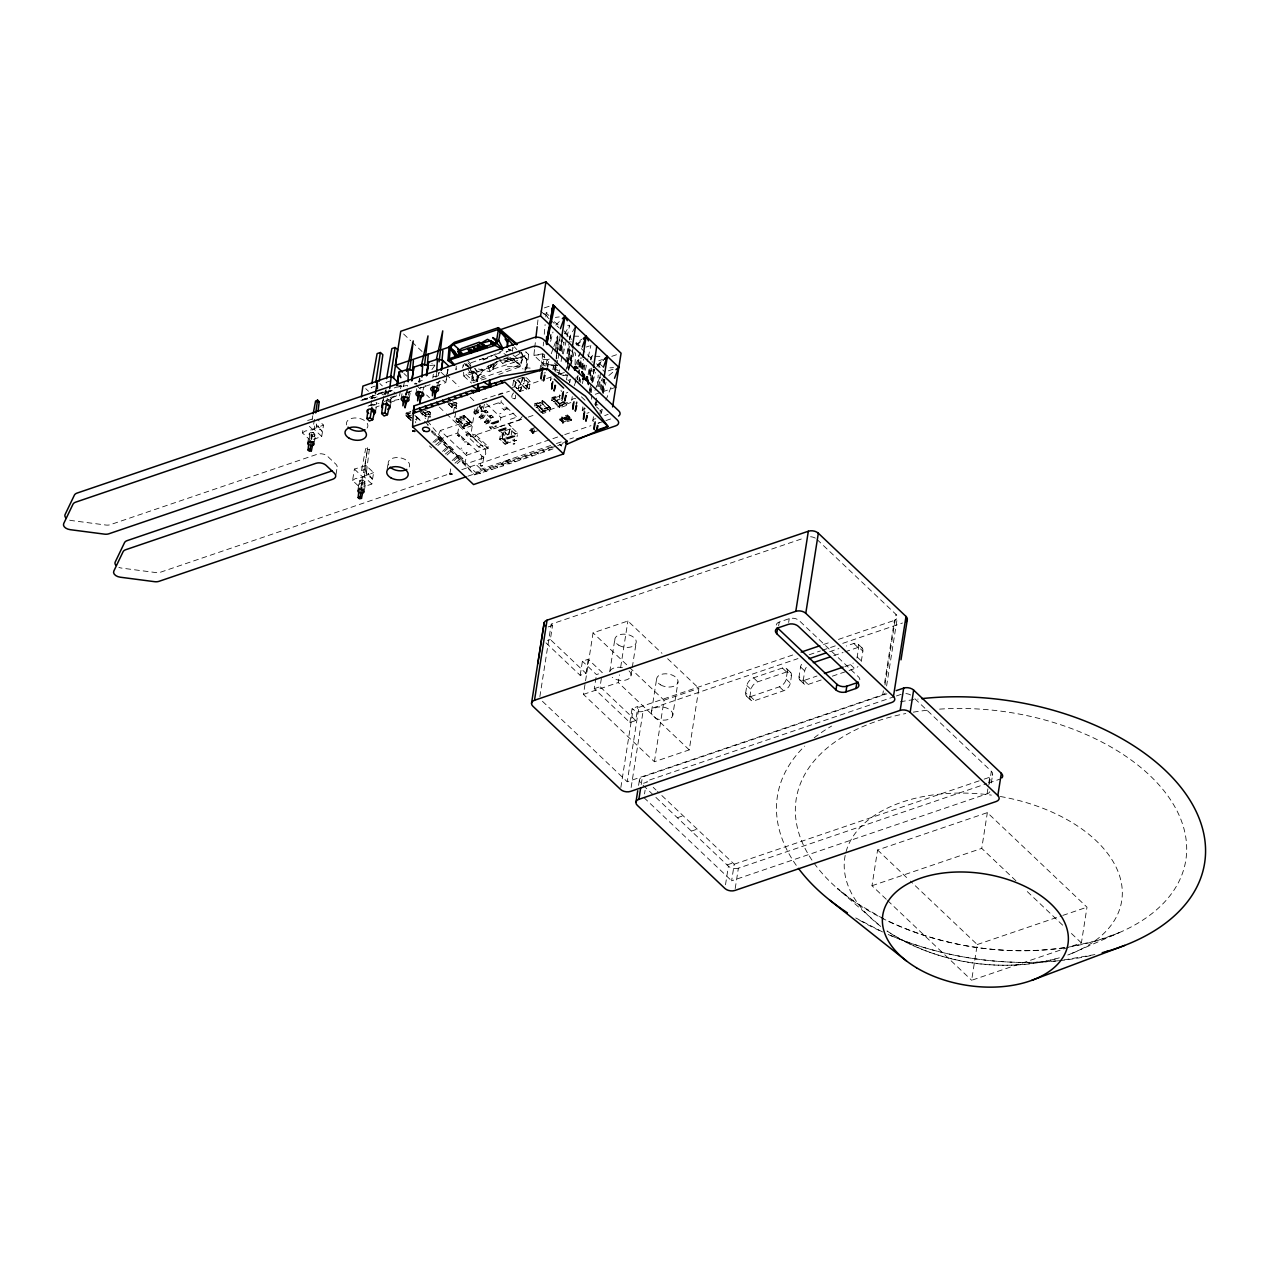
<?xml version="1.0" encoding="UTF-8"?>
<svg xmlns="http://www.w3.org/2000/svg" width="1269" height="1269" viewBox="0 0 1269 1269"><rect width="100%" height="100%" fill="white"/><g stroke="black" fill="none" stroke-linecap="round" stroke-linejoin="round"><path stroke-width="0.75" stroke-dasharray="5 3.75" d="M461.964 439.058L461.964 438.773M463.058 440.232L463.09 439.835M470.91 422.054L465.088 416.28L457.506 419.071L463.391 424.401L470.91 422.054L465.088 416.28L457.506 419.071M549.461 407.222L543.655 401.448L536.057 404.24L541.942 409.57L549.461 407.222L543.655 401.448L536.057 404.24M542.466 408.364L541.371 408.063M319.502 427.479L319.82 427.859M369.882 475.352L369.802 474.558M512.438 351.354L512.581 347.484L514.167 348.531M524.969 371.785L526.889 359.492L523.447 356.89L521.416 352.528L526.889 359.492L526.508 370.643L528.713 354.416L525.826 351.862M575.031 364.441L575.491 352.845M430.334 417.136C431.746 415.122 426.083 416.565 429.905 417.263M456.428 408.015L454.254 407.666L456.443 407.92L454.984 417.152L452.827 416.851L455.016 417.009M462.186 439.264L463.042 438.455M463.312 440.327L464.168 439.534M484.409 404.272L482.474 412.076L481.094 411.346L481.95 405.747M483.79 456.84L482.363 465.945L481.157 466.357L480.205 465.564L481.649 456.38L483.806 456.761L481.633 456.459M483.267 411.553L481.11 411.156M482.363 465.723L480.221 465.469M504.412 439.169L502.223 438.915L504.412 439.169L505.538 431.936M513.548 392.946C508.234 398.498 516.943 402.685 515.436 395.103M514.865 398.688L512.708 398.355M503.222 432.38C498.907 436.171 507.759 447.529 508.409 440.216M508.726 434.712L510.043 428.795L512.311 428.05L517.609 433.078L517.07 436.663M321.755 430.334L321.834 431.333L321.66 430.286M466.12 453.033L467.151 452.541L466.215 453.636M541.72 367.28L542.371 355.526L544.544 349.99M552.761 369.501L555.156 360.063M583.93 411.442L584.152 407.539M318.249 426.765L318.091 426.432M368.343 474.701L368.089 473.86L368.089 474.812M556.853 352.449L557.852 336.777M567.465 362.522L568.575 344.882M578.569 364.742L579.061 356.906M589.165 374.799L589.673 366.963M599.65 386.823L600.269 377.036M486.122 378.511L471.576 383.159L472.1 376.132L467.642 368.518M456.269 366.122L455.983 369.85L456.459 366.265M406.048 394.818L407.523 385.427L396.832 387.188M555.251 369.929L556.028 360.237M556.187 358.302L556.805 350.545M556.948 348.61L557.868 336.983M531.774 431.65L531.981 430.635L531.806 432.364L529.538 429.398L531.981 430.635L532.552 433.475L536.089 432.158M562.008 421.356L562.215 420.34L562.786 423.18L571.526 420.198L571.684 419.135L568.512 416.121L559.772 419.103L562.04 422.069L562.215 420.34L559.772 419.103M385.284 394.913L386.077 389.456L385.681 393.12M464.311 423.687L464.311 424.005M543.227 345.866L543.576 341.995M544.258 334.27L545.115 324.594M545.813 316.869L546.146 312.999L548.969 310.794M567.18 368.502L569.607 341.821M569.765 339.918L570.114 336.111L574.651 327.894M558.788 349.594L560.248 334.017M568.496 369.406L569.226 361.617M569.4 359.666L570.304 349.927M578.934 381.398L579.298 377.512M580.377 365.821L581.091 358.032M590.608 379.796L591.703 368.105M595.748 402.003L595.399 405.842L598.302 405.572M597.16 386.601L598.222 375.037M598.936 367.344L599.285 363.489L606.027 357.62M601.22 389.853L602.299 378.162M317.028 426.035L316.378 424.718L316.98 425.813M469.213 444.198L467.341 444.134L468.911 444.182M589.673 373.419L590.228 367.693M590.957 360.047L593.146 352.956M522.891 377.464A16.132 9.708 8.9 0 0 527.73 382.064L527.92 382.445A16.132 9.708 -46.5 0 0 526.857 389.139L519.909 391.502A16.132 9.708 8.9 0 0 515.658 387.267M309.239 438.836L309.842 433.252L312.745 432.253L314.823 434.236L313.681 439.772M359.539 484.52L359.936 480.792L362.839 479.809L364.933 481.792L363.775 487.312M490.357 367.439L494.593 362.49L492.848 369.787L490.357 367.439L490.659 365.456L494.593 362.49L506.283 358.524L510.646 358.651L513.152 361.03L506.283 358.524L513.152 361.03M510.344 360.634L510.646 358.651M602.077 391.09L603.33 379.621M571.526 420.198L569.115 418.992L569.242 417.898M475.494 413.044L477.683 412.092L479.904 407.904L482.458 406.191L482.41 407.381L480.745 408.221L478.302 412.806L475.367 414.122L473.86 411.489L476.065 410.553L478.683 405.794M491.277 429.239L489.786 426.606L491.277 429.239L494.196 427.907M534.519 349.53L533.868 355.225L545.273 366.106M534.741 347.627L535.629 340.044M537.39 324.864L538.056 319.169M599.745 415.867L600.634 408.253M602.648 391.106L603.981 379.669M479.032 417.612L483.981 410.839L485.995 410.22L487.978 412.092L486.154 413.123L483.584 417.85L480.665 419.167L479.032 417.612L481.903 416.295L485.995 410.22M484.346 422.64L489.295 415.867L491.309 415.249L493.292 417.12L491.468 418.151L488.882 422.878L485.979 424.195L484.346 422.64L487.217 421.324L491.309 415.249M475.367 414.122L473.86 411.489M366.535 471.545L369.342 449.242L367.709 447.671L365.662 448.623L361.538 470.561L363.632 472.544L366.535 471.545L364.441 469.562L367.709 447.671M383.238 400.972L384.126 393.787L388.203 392.407L386.664 402.194M446.323 379.161L445.863 382.556L435.616 386.315L437.25 382.952M418.897 382.048L419.42 378.352M465.009 464.216L466.389 455.285L440.327 430.508L438.36 434.918L438.915 439.423L465.009 464.216L483.87 457.792L485.773 453.699L485.266 448.861L456.015 420.927L456.459 418.088L464.01 415.518L471.957 423.053L471.513 425.892L463.946 428.462L463.074 426.876L464.391 424.544L456.459 418.088L464.406 425.623L463.946 428.462M480.665 419.167L485.63 412.409L487.978 412.092M485.979 424.195L490.944 417.453L493.292 417.12M555.743 346.437L557.139 336.856M498.876 402.987L498.86 402.765M447.243 373.562L447.83 369.707M457.935 434.41L458.157 434.363M543.021 365.948L544.687 354.733L533.868 355.225L542.799 353.845M554.458 370.405L555.299 364.806M310.984 438.741L312.396 429.287L308.367 425.401M354.416 469.07L362.506 476.843L360.793 488.184L352.576 480.507L354.416 469.07L366.091 465.517L373.594 472.639L371.817 484.012L363.6 486.884M530.315 381.43L528.063 382.207L522.749 377.163L521.591 384.364L526.889 389.456L529.236 388.6L530.315 381.43L526.349 377.67M567.37 415.058L570.098 417.66L570.146 419.611L567.116 416.755L567.37 415.058L561.945 416.898L561.31 418.738L564.324 421.594L564.673 419.5L561.945 416.898M399.529 395.912L400.354 390.519M400.623 388.726L401.163 385.142L394.262 387.949M311.587 439.74L312.745 432.253M361.982 485.424L362.839 479.809M511.201 435.188L512.311 428.05M550.397 338.046L550.952 334.413M559.692 350.101L561.437 338.807M560.708 349.927L562.135 340.853M568.829 369.596L570.003 362.062M570.289 360.174L571.764 350.752M570.463 365.44L572.731 350.91M577.3 379.875L577.807 376.496M580.409 367.138L581.9 357.62M579.156 381.525L579.743 377.765M581.202 368.343L582.376 360.808M582.201 368.248L583.343 360.983M589.451 393.485L590.339 387.838M591.497 380.303L593.257 368.993M592.242 381.937L594.225 369.231M602.109 390.36L603.87 379.05M602.854 392.01L604.552 381.112M638.577 785.4L639.402 780.054M307.685 443.119L309.144 433.887M313.506 439.344L321.723 436.473L314.204 429.334L315.109 423.545M314.379 442.294L315.537 434.886M319.725 429.255L320.169 429.874M321.723 436.473L323.5 425.099L317.234 419.151M336.031 474.4L337.173 467.119M358.08 488.851L359.238 481.427M371.817 484.012L364.298 476.89L366.091 465.517M375.608 394.96L360.872 400.496L377.036 397.007L377.448 394.342L392.026 390.455L396.277 394.088M375.481 412.203L376.893 403.114M364.489 489.85L365.646 482.442M370.104 477.35L369.961 476.287L370.262 477.128M381.683 405.842L382.54 400.385M382.635 402.321L383.048 399.656M390.027 402.194L390.566 398.688M390.217 407.19L391.645 398.085A4.315 2.601 8.9 0 1 385.697 399.751M387.124 469.593L388.266 462.313M401.226 398.64L402.083 393.184M411.14 420.737L405.747 415.613L406.143 413.107L412.171 418.278M409.332 398.054L410.458 390.931M407.175 416.502L405.747 415.613L410.395 414.027L410.791 411.537L406.143 413.107L411.346 420.467L407.175 416.502L411.235 415.122L410.395 414.027M415.978 393.628L416.835 388.171M416.533 416.787L416.819 420.134L415.407 419.167M425.194 413.551L425.512 416.724L430.159 415.153L430.54 412.647L429.572 411.902L430.54 412.647L425.908 414.217L421.752 409.713M428.748 414.091L430.159 415.153L426.844 411.997M427.59 421.911L428.446 416.406M424.576 410.141L430.54 412.647L429.858 411.806M438.551 389.837L439.978 380.732A3.966 2.379 8.9 0 1 434.506 382.255M449.813 402.765L452.383 405.208L457.03 403.637L456.348 402.781L456.634 406.128L451.986 407.714L451.986 404.272L448.227 400.703M453.398 413.123L454.27 407.619M455.222 405.16L456.634 406.128L452.446 402.447M452.541 401.75L457.03 403.637L456.348 402.781M457.141 418.389L456.459 418.088M449.908 473.845L450.765 468.388M464.01 415.518L463.566 418.358C466.818 420.975 457.728 423.212 456.015 420.927L463.566 418.358L471.513 425.892L464.502 419.658L464.692 415.82M458.506 435.965L459.188 436.552L458.347 435.457M458.728 435.886L460.092 435.378L459.426 435.886M464.391 424.544L464.406 425.623L471.957 423.053L464.105 416.026M463.629 372.198L463.788 375.973L474.003 373.245L474.273 371.531L465.311 373.72L472.956 380.986L519.576 365.044L522.479 359.016L512.803 358.286L503.032 361.744L502.762 363.457L512.803 358.286L519.576 365.044M479.571 359.825L480.443 359.524M477.541 381.287L478.365 376.021L474.987 368.169L489.913 371.754L498.876 361.697M471.37 422.165L471.957 423.053M482.188 358.937L483.061 358.635M498.479 427.225L470.561 436.726L475.018 408.285M490.913 355.954L491.785 355.669M502.223 438.915L503.095 433.411M506.204 436.948L505.078 444.15L507.346 443.42L505.078 444.15L499.732 439.09L500.62 433.712M431.365 431.73L474.59 474.844L503.492 465.771L504.19 461.329L501.382 463.946L509.297 463.788L554.299 448.465M529.014 388.711L523.907 383.809L525.017 376.401M539.848 370.199L541.308 360.951M535.026 403.256L534.566 406.096L542.133 403.526L550.064 411.061L542.513 413.631L542.958 409.713L535.026 403.256L542.958 410.775L550.508 408.206L549.921 407.333L542.577 400.687L535.692 403.558M536.613 407.286L543.053 404.827L550.064 411.061L550.508 408.206L542.577 400.687L543.005 405.112L542.656 401.194M532.552 433.475L531.885 431.381M550.286 338.712L550.889 334.857M547.399 369.517L548.557 362.093M541.625 412.044L542.958 409.713M550.46 380.272L551.032 376.623M555.092 352.116L557.503 336.713M556.203 359.032L556.805 355.177M557.107 353.242L559.55 337.681M549.921 407.333L550.508 408.206M560.121 403.859L558.788 406.207L559.677 407.777L560.121 403.859L553.427 397.53L552.174 397.403L551.729 400.258L559.677 407.777L567.227 405.208L567.671 402.368L560.121 404.938L552.174 397.403L559.819 395.341M552.856 397.72L552.174 397.403M560.581 350.688L562.69 337.221L559.74 350.688M560.216 398.989L553.776 401.448L551.729 400.258L559.28 397.689L559.724 394.833M561.104 361.459L562.008 355.685M562.31 353.75L564.118 342.202M565.688 362.173L568.401 344.851M569.86 349.609L567.211 366.44L563.579 375.656L558.503 373.387M567.719 363.315L569.829 349.832M571.193 360.761L572.7 351.132M561.469 400.179L567.227 405.208L564.578 402.701M559.455 444.182L561.564 445.99L559.455 444.182L563.801 442.707M562.786 423.18L562.119 421.086M564.324 418.897L566.117 417.295L567.116 419.452L565.498 420.007L564.324 418.897L565.942 418.342L567.116 419.452M565.498 420.007L564.499 417.834M565.942 418.342L566.117 417.295M569.115 418.992L568.512 416.121M571.669 400.401L572.256 396.61M577.506 364.536L579.013 354.908M577.411 379.145L578.014 375.307M579.283 367.153L580.758 357.81M582.09 368.898L583.597 359.27M584.121 370.04L585.326 362.331M582.265 410.458L582.836 406.826M588.102 374.609L589.308 366.9M590.18 375.338L591.354 367.867M539.88 696.586L551.222 624.142L804.847 537.802M590.133 375.735L591.338 368.042M545.971 642.86L580.187 675.33L585.992 673.363L550.349 639.528L552.554 625.427L551.222 624.142M590.593 392.438L591.798 384.745M592.1 382.81L594.209 369.327M592.877 420.515L593.464 416.74M596.604 398.149L595.399 405.842L597.572 400.306M598.413 386.585L600.523 373.118M600.205 389.155L601.665 379.796M602.696 392.882L605.107 377.48M580.187 675.33L582.408 661.228L588.213 659.245L602.283 672.602L596.478 674.585L582.408 661.228M585.992 673.363L588.213 659.245M667.653 658.722L698.886 688.353L689.241 749.884L654.407 761.733L583.439 694.381L593.067 632.85L627.901 621.001L661.974 653.329M629.916 722.521L632.121 708.419L637.926 706.436L635.721 720.538L629.916 722.521L594.273 688.686L596.478 674.585M635.721 720.538L600.078 686.719L601.728 676.139M609.754 671.761L614.815 639.338M689.241 749.884L618.273 682.532L619.478 674.838M620.684 667.145L627.901 621.001M630.931 675.98L636.229 642.225M620.858 787.462L633.088 709.323L632.121 708.419M885.239 693.048A7.202 4.33 8.9 0 1 882.732 694.777L627.235 781.752L638.894 707.356L637.926 706.436M631.137 787.494L643.066 711.322L797.979 658.579M651.536 711.417L656.596 678.978M641.21 784.48L642.368 777.056L886.872 693.826M644.525 793.918L645.096 790.238M654.407 761.733L664.036 700.218L593.067 632.85M672.697 715.621A10.818 6.504 8.9 0 0 658.325 707.007A10.818 6.504 8.9 0 0 655.327 717.921A10.818 6.504 8.9 0 0 672.697 715.621L678.011 681.865M745.68 692.906L746.838 685.53A7.202 4.33 -46.5 0 1 753.532 677.852L782.402 668.033A7.202 4.33 -46.5 0 1 787.319 671.745L791.491 675.711L790.333 683.103A7.202 4.33 -46.5 0 1 783.639 690.764L754.769 700.583A7.202 4.33 -46.5 0 1 749.852 696.871L745.68 692.906A7.202 4.33 -46.5 0 0 750.598 696.618L754.769 700.583M749.852 696.871L751.01 689.479A7.202 4.33 -46.5 0 1 757.72 681.818L786.574 671.999A7.202 4.33 -46.5 0 1 791.491 675.711M725.503 884.763L728.406 866.204L654.534 796.091M989.836 791.697A7.202 4.33 8.9 0 1 987.108 793.823L731.626 880.813L734.212 864.221L657.485 791.412M735.195 888.601L738.384 868.186L986.632 783.687M778.643 625.855L779.245 622.064L789.239 618.653A7.202 4.33 8.9 0 1 799.232 620.652L858.463 676.853A7.202 4.33 8.9 0 1 859.716 680.232M788.652 622.444L789.239 618.653M750.598 696.618L779.452 686.799A7.202 4.33 -46.5 0 0 786.161 679.137L787.319 671.745M821.154 679.994L808.131 684.435A7.202 4.33 -46.5 0 1 803.214 680.723L799.042 676.758L800.565 666.986A7.202 4.33 -46.5 0 1 802.42 662.957M803.214 680.723L804.736 670.936A7.202 4.33 -46.5 0 1 807.068 666.336M856.924 658.024A7.202 4.33 -46.5 0 0 857.178 656.961L858.716 647.19A7.202 4.33 -46.5 0 0 853.799 643.478L846.36 646.016M861.254 661.45A7.202 4.33 -46.5 0 0 861.365 660.927L862.888 651.156L858.716 647.19M882.732 694.777L883.351 690.859M884.572 683.039L894.391 620.382A7.202 4.33 8.9 0 0 896.025 614.434L816.697 539.166M884.985 684.927L896.025 614.434M886.603 685.974L897.357 617.384M886.238 899.245L871.993 885.73L877.593 849.992L987.345 812.636L1086.994 907.192L1081.394 942.93L1070.227 946.722M987.108 793.823L988.551 784.623M988.852 782.783L989.709 777.247A7.202 4.33 8.9 0 0 991.343 771.314L914.854 698.711M989.328 784.21L991.343 771.314M1015.914 880.797L981.746 848.374L987.345 812.636M1068.371 947.356L971.642 980.287L977.241 944.548L910.333 881.067M311.349 438.788L311.92 435.235L309.842 433.252M518.053 390.709L518.91 385.316L513.612 380.288L515.864 379.51C523.05 378.844 522.542 398.149 517.229 388.425M991.295 782.973L992.675 774.249M310.699 440.629L302.466 432.951L303.386 427.241M534.439 429.794L534.09 431.888L531.077 429.033L531.695 427.193M314.458 419.293L313.522 424.988L316.425 424.005M363.632 472.544L367.375 449.718L365.662 448.623M432.713 378.114L433.348 374.212M476.557 380.716L478.032 371.706L472.258 366.709M492.848 369.787L494.593 362.49M512.739 385.649L513.612 380.288M546.019 365.631L546.971 359.888L542.371 355.526M576.237 405.398L576.872 401.575M316.346 426.241L317.155 426.749L316.393 426.4M447.132 374.926L445.863 382.556L442.786 380.24M447.449 373.007L448.084 369.2M447.053 373.625L447.735 369.739M483.87 457.792L457.776 432.999L459.172 424.1L440.327 430.508M486.55 403.923L500.922 417.596L499.812 423.878M403.51 386.617L404.541 380.795M370.834 405.557L371.785 400.354M372.103 398.609L372.737 395.135M488.073 448.48L475.574 436.615L475.859 435.061L468.404 433.237L466.04 434.886L478.778 447.005L485.789 449.131L488.073 448.48L488.406 446.783L475.859 435.061M312.126 419.357L312.808 415.693M435.901 377.29L436.663 373.403M522.257 416.518L519.719 419.738L501.017 401.972L501.969 397.054M505.189 407.127L505.046 407.619M569.416 339.521L570.114 336.111L571.034 342.138M590.624 359.65L591.322 356.24L592.242 362.268M566.371 379.923L568.004 372.245M568.401 370.326L570.035 362.648M570.447 360.729L573.302 347.278M555.108 371.865L557.63 360.317M558.059 358.397L559.328 352.623M589.451 390.503L591.132 382.81M591.56 380.89L594.082 369.327M563.277 353.908L569.638 325.308L566.022 325.324M582.376 383.571L583.217 379.748M585.342 370.215L587.88 358.778M588.308 356.875L590.846 345.422M462.566 367.962L463.312 364.631L463.55 370.31M575.111 381.953L576.935 374.434M578.775 366.9L580.615 359.381M406.556 394.596L408.332 387.553M438.265 375.767L439.153 372.245L437.694 375.862M477.081 381.112L478.365 376.021L483.061 370.643L488.248 366.011L496.623 361.871M550.603 341.424L552.983 332.002M561.199 351.481L563.595 342.075M570.86 365.313L574.191 352.132M582.883 369.723L584.803 362.204M593.02 381.668L595.399 372.261M603.14 393.628L606.011 382.334M408.317 395.198L409.252 391.582M423.053 390.17L424.005 386.553M437.805 385.157L438.757 381.541M547.351 366.392L548.795 360.919M558.439 374.625L559.899 369.152L556.694 370.96M569.527 382.873L570.495 379.225L567.481 380.97M601.347 413.059L602.315 409.411L599.983 410.204M366.408 473.099C366.392 470.831 367.074 474.13 366.487 473.258M515.071 386.902L514.881 386.506A16.132 9.708 -46.5 0 0 515.928 379.828L522.78 377.385M522.479 359.016L520.258 366.678L498.828 374.434M384.57 394.548L386.077 389.456M562.865 402.559L559.106 403.716L553.221 398.403L560.819 395.595M528.063 382.207L526.889 389.456L529.236 388.6M387.933 393.564L389.075 390.059M514.77 386.823L515.864 379.51M551.238 353.734L553.205 348.372M553.855 346.58L557.773 335.857M575.714 364.917L580.282 352.401M594.971 390.408L599.539 377.892M414.979 384.031L415.312 383.206L416.724 383.904M605.9 400.258L610.928 387.442M574.191 385.713L576.364 380.192M321.231 430.492L320.835 429.493M371.325 478.048L370.707 476.922M407.27 414.154L410.395 412.964L407.27 414.154L411.473 417.977L407.333 413.995M514.944 434.823A16.132 9.708 -46.5 0 1 515.182 434.172L515.024 433.697A16.132 9.708 8.9 0 1 510.17 429.096L509.916 429.176A16.132 9.708 -46.5 0 0 508.806 434.395M510.709 442.056L507.457 443.055A16.132 9.708 -46.5 0 0 508.234 440.517M473.734 412.568L476.589 411.283L480.697 405.192M564.673 333.81L569.638 325.308M320.232 429.62L319.994 428.954M431.936 369.549L435.124 365.06L431.841 363.616M367.138 474.447L366.249 473.321L366.63 474.241M425.115 413.139L429.414 411.362L424.988 413.25M451.558 404.161L450.923 403.621M520.068 391.55L520.163 391.423A16.132 9.708 -46.5 0 0 521.194 384.824L521.036 384.333A16.132 9.708 8.9 0 0 516.182 379.732L515.975 379.701M507.362 443.182L507.267 443.214A16.132 9.708 8.9 0 0 502.35 438.551L502.191 438.059A16.132 9.708 -46.5 0 0 503.301 432.84M415.312 383.206L414.598 383.952L417.057 383.873M509.773 351.005L510.598 350.133L508.504 349.007L509.773 351.005L506.283 352.084M483.283 359.92L502.952 350.387M555.727 325.086L559.677 321.279M576.935 345.216L582.217 340.124M596.827 366.614L603.425 360.253M432.951 442.278L438.582 437.044L440.454 437.282L443.738 440.375L437.868 445.451M442.564 451.399L448.195 446.18L450.067 446.402L453.35 449.496L446.022 455.841M452.176 460.536L457.808 455.301L459.679 455.523L462.963 458.632L457.094 463.693M434.712 442.437L440.454 437.282M444.324 451.574L450.067 446.402M453.937 460.695L459.679 455.523M550.651 445.514L480.967 469.229L474.59 474.844L446.133 443.674L426.765 420.087M478.778 447.005L480.967 445.102L486.582 447.322L488.406 446.783M576.158 344.851L581.884 339.965M597.366 364.964L603.092 360.095M512.486 439.931A16.132 9.708 8.9 0 0 513.897 440.866L514.151 440.835A16.132 9.708 -46.5 0 1 514.072 439.391M476.97 376.1L482.664 373.625L476.97 376.1L479 377.623L484.425 375.402M435.775 444.896L441.675 440.01L443.738 440.375M445.387 454.032L451.304 449.131L453.35 449.496M455 463.153L460.917 458.268L462.963 458.632M608.85 375.513L614.545 370.818M461.329 437.44L461.567 437.377M302.466 432.951L305.21 431.048L314.204 429.334M352.576 480.507L355.304 478.603L364.298 476.89M488.66 367.883L488.248 366.011L489.913 371.754L488.66 367.883L498.352 361.316M591.068 358.286L575.872 343.169L581.757 339.251M519.893 353.496L510.693 359.381L499.97 360.222L513.945 362.379L523.447 356.89L518.18 351.101M467.484 443.944L468.784 444.277M509.995 459.346L501.414 463.788L503.492 465.771M389.472 391.756L392.026 390.455L389.456 390.297L376.941 394.611M384.301 401.543L397.689 395.293L386.712 398.561M489.644 427.685L492.515 426.368M382.032 394.833L392.026 390.455M368.058 406.191L376.385 402.559M491.404 428.145L493.609 427.209M483.077 359.841L487.359 358.048L485.266 356.859L486.535 358.905M506.045 352.005L510.598 350.133M604.71 415.661L608.168 414.265M1069.386 954.415L1119.068 932.715L1098.05 940.313L1071.036 946.626M458.553 435.711L459.901 435.204L457.221 435.283L459.029 434.664M312.396 429.287L323.5 425.099M362.506 476.843L373.594 472.639M427.415 425.115L428.462 425.099M499.923 439.248L502.064 438.376L499.732 439.09L505.03 444.15L507.299 443.436M360.872 400.496L375.164 395.23L377.036 397.007M553.221 398.403L559.296 396.166M478.032 371.706L489.818 367.423L483.061 370.643L480.221 368.137M503.555 358.937L508.917 357.017M318.233 426.194L318.519 427.304L318.186 425.892M368.327 473.749L368.613 474.844L368.28 473.448M514.246 441.073L516.531 440.248L514.167 441.104L512.835 440.311M586.357 347.024L589.355 345.961M470.91 421.736L463.391 424.401L457.601 418.786M549.461 406.905L541.942 409.57L536.153 403.954M563.626 402.13L559.106 403.716L553.316 398.101M526.762 389.266L526.603 389.218A16.132 9.708 8.9 0 1 521.765 384.634L523.907 383.555M375.576 407.19L379.145 405.953M517.609 433.078L515.357 433.855L510.043 428.795M561.31 418.738L567.116 416.755M544.385 307.891L549.62 306.115M375.227 386.046L371.167 387.442L373.118 389.282M389.98 381.033L385.919 382.413L387.854 384.269M422.276 380.414L418.564 381.668L419.262 382.334M370.738 398.355L373.451 397.419L374.403 398.339M406.857 392.597L413.171 390.455M420.023 388.124L421.324 387.68M425.369 386.299L431.587 384.19M311.92 435.235L314.823 434.236M546.971 359.888L549.287 359.095M406.873 416.676L411.521 415.106M424.385 415.661L429.033 414.075M450.86 406.651L455.508 405.065M482.252 399.83L502.429 392.962M498.241 395.008L509.408 391.201M516.848 388.663L544.766 379.161M546.622 378.527L550.349 377.258M559.661 374.101L567.1 371.563M580.123 367.122L587.579 364.584M598.746 360.793L602.458 359.524M611.769 356.351L619.209 353.813M479.412 404.859L480.824 408.872L501.017 401.972M499.018 403.59L500.811 402.987M608.359 370.849L613.593 369.073M457.474 422.323L465.025 419.753M499.7 413.853L500.969 413.424M469.514 424.417L463.122 426.59L458.109 421.831M462.487 427.066L470.038 424.496M500.922 417.596L515.611 412.584M438.915 439.423L457.776 432.999M536.041 407.476L543.592 404.906M553.189 401.638L560.168 399.275L559.28 397.689M457.411 435.473L459.457 434.775M510.408 419.293L515.515 417.564M361.538 470.561L364.441 469.562M548.065 409.586L541.673 411.759L536.66 407M565.228 403.748L558.836 405.921L553.823 401.163M541.054 412.235L548.605 409.665M558.201 406.397L565.752 403.828M499.51 426.606L519.719 419.738M500.335 426.59L526.397 417.723M528.253 417.089L533.837 415.185M541.292 412.647L571.066 402.511M595.256 394.278L600.84 392.375M602.696 391.74L615.735 387.299M464.232 441.945L466.659 441.898M504.967 430.762L510.075 429.017M460.869 448.385L461.773 448.084M364.933 481.792L362.03 482.775L359.936 480.792M535.55 427.447L529.538 429.398M529.363 430.445L533.789 428.938M559.597 420.15L568.338 417.184M565.657 418.944L567.275 418.389M568.306 419.944L570.32 419.293L568.306 419.944L567.148 418.833M532.71 432.412L538.659 430.381M562.944 422.117L571.684 419.135M466.389 455.285L485.266 448.861M446.831 474.733L160.465 572.224A7.122 4.283 8.9 0 1 155.976 572.589L121.681 568.1A7.122 4.283 8.9 0 1 118.874 567.37M461.805 469.641L562.881 435.235M564.753 434.601L590.942 425.67M598.429 423.132L604.044 421.213M605.916 420.578L611.531 418.659M556.457 443.531L562.262 441.564M552.189 446.656L475.526 472.354L431.92 431.523M467.864 476.192L555.838 446.244M557.71 445.609L563.325 443.69M548.208 626.902L552.554 625.427M547.447 640.512L550.349 639.528M594.273 688.686L600.078 686.719M583.439 694.381L618.273 682.532M638.894 707.356L795.552 654.027M823.518 644.509L830.989 641.971M838.444 639.417L894.391 620.382M664.036 700.218L698.886 688.353M809.178 654.772L820.377 650.949M822.249 650.315L835.319 645.873M842.775 643.335L902.497 623M829.593 651.711L838.904 648.554M833.781 655.676L843.076 652.504M844.948 651.869L857.971 647.444A7.202 4.33 -46.5 0 1 862.888 651.156M799.042 676.758A7.202 4.33 -46.5 0 0 803.959 680.47L816.982 676.028M844.9 666.526L850.484 664.623A7.202 4.33 -46.5 0 0 853.26 663.084M832.321 676.187L847.216 671.127M849.072 670.492L854.656 668.589A7.202 4.33 -46.5 0 0 857.987 666.574M894.582 696.586L646.54 781.022L647.507 781.926L641.702 783.909M896.437 695.951L902.037 694.048M677.345 817.744L683.15 815.761M691.415 831.1L697.22 829.117M727.074 864.919L732.879 862.952M734.212 864.221L982.254 779.785M984.109 779.15L989.709 777.247M988.488 783.052L999.686 779.229M871.993 885.73L981.746 848.374M977.241 944.548L1060.947 916.044M1062.803 915.409L1086.994 907.192M564.673 419.5L570.098 417.66M518.91 385.316L521.178 384.555M569.876 438.979L573.509 437.789M512.454 387.442L514.77 386.744M493.419 369.009L513.945 362.379M512.977 354.876L516.8 358.223L528.713 354.416L525.731 351.989M389.932 402.384L398.989 399.497L388.076 401.385M307.653 420.499L314.315 418.469M378.241 393.469L383.761 391.804M522.638 377.543A16.132 9.708 -46.5 0 0 521.607 384.142L523.907 383.809M475.574 436.615L473.289 437.25L466.04 434.886M1059.329 957.841C1001.733 973.783 937.03 963.663 886.999 930.97A140.145 84.341 8.9 0 0 1057.521 958.365M369.882 405.715L378.987 403.288M367.375 449.718L369.342 449.242M1094.893 954.574L1060.313 960.57M516.8 358.223L523.447 356.89M362.712 399.354L375.243 397.308M415.693 422.783L415.677 421.53M514.056 440.914L514.167 438.963M1064.168 947.753C1003.589 956.239 940.472 946.309 885.35 919.803M555.394 317.409L559.217 316.917M552.983 365.599L557.345 365.186L547.621 364.615L552.983 365.599L554.569 370.294M563.579 375.656L566.497 375.386M1058.632 960.728C1001.003 966.439 941.931 957.349 888.649 934.682M429.668 365.504L435.124 365.06M609.913 367.836L613.482 367.613M507.267 366.693L520.258 366.678L512.803 358.286M573.683 336.158L580.821 336.237M594.891 356.288L602.029 356.367M462.186 450.178L461.805 450.067M530.141 368.105L523.256 367.645L525.429 369.644M397.181 385.459L404.51 387.362M508.234 349.514L511.994 350.371M556.932 372.356L567.957 375.243M594.257 403.986L597.937 404.954M445.562 401.607L451.986 404.272M420.689 411.283L425.512 413.282M502.445 408.539L502.08 408.253M882.558 931.954L855.75 917.947M883.747 918.978L855.576 902.513L837.397 888.474L880.972 926.592A140.145 84.341 8.9 0 1 857.59 830.323A140.145 84.341 8.9 0 1 991.406 795.124M575.872 343.169L580.377 346.12M508.155 356.272L501.953 352.211L469.403 363.283L470.894 368.914M509.694 357.303L518.989 363.41L522.987 368.993M406.873 413.615L406.143 413.107L411.283 417.993M481.363 415.582L483.188 416.882M486.677 420.61L488.486 421.927M516.086 387.68L517.213 388.552M416.248 416.882L417.215 417.628M465.279 364.631L471.275 369.231M500.049 359.397L494.053 354.701L499.034 359.698M473.607 377.321L472.1 376.132L472.956 380.986M543.687 313.3L548.224 316.917M554.267 321.739L558.804 325.372M467.912 362.95L470.815 365.456M599.285 363.489L603.267 366.995M476.589 411.283L478.302 412.806M467.658 366.36L464.977 363.949L466.754 366.995M473.02 371.198L478.365 376.021L470.355 367.915M464.549 363.537L467.325 366.043M472.845 371.024L478.365 376.021M546.146 312.999L548.858 315.458M540.578 310.968L549.049 318.693M550.46 319.978L558.931 327.703M564.578 332.859L571.637 339.299M416.105 416.264L420.388 420.182M431.825 430.619L446.133 443.674M365.71 388.679L368.518 391.264M463.788 375.973L471.576 383.159M440.993 372.182L446.672 377.432M481.903 416.295L483.584 417.85M487.217 421.324L488.882 422.878M862.159 648.015L857.971 644.049M799.771 679.898L803.943 683.864M790.746 672.57L786.574 668.604M746.426 696.062L750.598 700.012M484.52 411.584L486.154 413.123M489.834 416.613L491.468 418.151M468.404 433.237L480.967 445.102M853.799 643.478L857.971 647.444M596.541 406.937L598.841 409.11M857.178 656.961L861.365 660.927M581.392 396.8L585.532 400.75M850.484 664.623L854.656 668.589M560.787 419.753L563.88 422.704M538.754 410.061L541.26 412.441M490.659 365.456L493.165 367.836M800.565 666.986L804.736 670.936M1027.303 891.599L1062.883 925.371M1071.433 933.476L1081.394 942.93M803.959 680.47L808.131 684.435M782.402 668.033L786.574 671.999M530.553 430.048L533.646 432.999M506.664 408.047L507.949 409.268M506.283 408.19L507.235 409.078M505.189 408.634L506.077 409.475L503.507 409.046M503.111 409.173L504.459 410.458M786.161 679.137L790.333 683.103M779.452 686.799L783.639 690.764M403.59 333.985L410.68 340.711M412.092 342.059L422.022 351.465M446.133 374.339L458.886 386.458M470.228 397.229L475.907 402.606M480.824 408.872L492.324 419.785M500.906 431.936L504.872 435.695M437.726 376.052L433.316 376.655L433.998 377.321M753.532 677.852L757.72 681.818M746.838 685.53L751.01 689.479M448.385 403.828L451.986 407.714L448.131 404.05M403.923 373.483L406.762 376.163M416.676 385.586L420.927 389.631M426.606 395.008L429.445 397.705M439.375 407.127L445.038 412.504M446.45 413.853L470.561 436.726M421.895 412.837L425.512 416.724L421.657 413.059M476.827 465.311L480.967 469.229M877.593 849.992L908.905 879.703M414.9 415.391L420.578 420.769M379.843 383.555L382.35 385.919M429.509 445.958L431.571 447.909M887.65 900.593L971.642 980.287M653.202 787.351L656.057 790.048M653.107 794.727L640.734 782.989A7.202 4.33 8.9 0 1 642.368 777.056M542.434 701.281L627.235 781.752M643.938 797.598L731.626 880.813M554.474 363.013L557.297 365.71M476.065 410.553L477.683 412.092M448.195 446.18L451.304 449.131M457.808 455.301L460.917 458.268M438.582 437.044L441.675 440.01M483.981 410.839L485.63 412.409M489.295 415.867L490.944 417.453M471.513 370.786L474.003 373.245M596.589 363.791L604.885 372.039M420.213 420.61L416.089 416.533M500.272 360.951L502.762 363.457M484.472 421.562L486.122 423.212M479.174 416.533L480.808 418.183M466.342 363.854L469.007 366.567M467.357 360.285L471.18 364.219M424.512 421.197L428.176 424.972M564.055 330.844L570.622 337.697M518.751 350.894L526.889 359.492M514.231 346.77L516.864 349.657M479.222 406.54L480.745 408.221M507.806 435.029L504.079 431.634A16.132 9.708 8.9 0 1 507.537 434.839M419.5 411.235L425.559 418.611M451.701 404.367L452.383 405.208M425.21 413.377L425.908 414.217M559.534 404.065L560.121 404.938M542.371 409.903L542.958 410.775M463.819 424.734L464.406 425.623M477.953 375.275L479 377.623M469.736 367.502L473.876 380.161L471.386 370.786M405.287 393.136L406.112 396.356M591.116 389.202L591.306 392.581M591.402 394.278L591.703 399.354M580.504 379.145L580.71 382.524M419.769 378.352L419.96 382.032M1090.198 955.7A216.206 130.12 8.9 0 1 887.935 934.396M879.639 930.653A216.206 130.12 8.9 0 1 859.161 919.993M796.266 865.347A216.206 130.12 8.9 0 1 804.72 746.124M814.222 737.812A216.206 130.12 8.9 0 1 831.607 726.074M900.419 701.773A216.206 130.12 8.9 0 1 918.121 699.076M1000.353 796.504A140.145 84.341 8.9 0 1 1117.466 870.185A140.145 84.341 8.9 0 1 1067.784 955.018M939.568 709.133A197.187 118.667 8.9 0 1 1182.946 871.898A197.187 118.667 8.9 0 1 871.343 912.379A197.187 118.667 8.9 0 1 905.78 713.527M913.299 712.163A197.187 118.667 8.9 0 1 930.367 709.91M629.059 670.904A10.818 6.504 8.9 0 1 626.997 679.676A10.818 6.504 8.9 0 1 612.229 677.36M609.992 671.127A10.818 6.504 8.9 0 1 623.158 667.827M643.066 711.322A7.202 4.33 8.9 0 1 633.088 709.323M776.279 625.062A7.202 4.33 8.9 0 1 779.245 622.064M810.574 536.739A7.202 4.33 8.9 0 1 815.317 538.151M738.384 868.186A7.202 4.33 8.9 0 1 728.406 866.204M905.892 693.604A7.202 4.33 8.9 0 1 910.65 695.015M69.668 520.147A7.122 4.283 8.9 0 0 71.572 520.56L105.866 525.033A7.122 4.283 8.9 0 0 110.355 524.668L317.361 454.207A7.297 4.394 8.9 0 1 327.465 456.221L335.825 464.137A7.297 4.394 8.9 0 1 335.603 469.467M388.6 465.009A10.818 6.504 8.9 0 1 399.909 457.776A10.818 6.504 8.9 0 1 408.475 468.118M367.233 423.323A10.818 6.504 8.9 0 1 367.027 428.113M346.675 424.925A10.818 6.504 8.9 0 1 352.132 418.294A10.818 6.504 8.9 0 1 364.933 420.832M376.909 402.923A4.315 2.601 8.9 0 1 374.625 405.033A4.315 2.601 8.9 0 1 370.183 404.446M545.416 372.785A3.68 2.205 8.9 0 1 544.02 372.959M550.492 380.732A3.68 2.205 8.9 0 1 551.967 378.733M553.601 369.58A3.68 2.205 8.9 0 1 558.249 370.453A3.68 2.205 8.9 0 1 558.376 373.34M567.782 379.907A3.68 2.205 8.9 0 1 569.765 382.223M567.83 392.28A3.68 2.205 8.9 0 1 566.18 393.009M561.485 391.55A3.68 2.205 8.9 0 1 561.088 390.186M577.443 402.907A3.68 2.205 8.9 0 1 575.84 403.145M571.954 399.687A3.68 2.205 8.9 0 1 575.777 398.72M589.038 412.409A3.68 2.205 8.9 0 1 586.928 413.186M582.281 410.759A3.68 2.205 8.9 0 1 585.39 408.697M599.65 422.466A3.68 2.205 8.9 0 1 598 423.196M593.289 421.736A3.68 2.205 8.9 0 1 596.478 418.786M599.587 410.093A3.68 2.205 8.9 0 1 601.189 413.25M425.226 385.427A3.966 2.379 8.9 0 1 425.099 386.22M424.369 387.029A3.966 2.379 8.9 0 1 420.277 387.442M409.935 391.804A3.966 2.379 8.9 0 1 406.048 392.581M371.785 477.953L371.944 478.873L371.785 477.953M478.175 471.687L480.269 473.67L478.175 471.687M483.981 469.72L486.075 471.687L483.981 469.72M489.786 467.738L491.88 469.72L489.786 467.738M495.608 465.755L497.686 467.738L495.608 465.755M507.219 461.805L509.297 463.788L507.219 461.805M513.025 459.822L515.103 461.805L513.025 459.822M518.831 457.855L520.909 459.838L518.831 457.855M524.636 455.872L526.73 457.855L524.636 455.872M530.442 453.905L532.536 455.888L530.442 453.905M536.248 451.923L538.342 453.905L536.248 451.923M542.053 449.94L544.147 451.923L542.053 449.94M547.859 447.973L549.953 449.956L547.859 447.973M455.888 402.352L451.288 403.986L455.888 402.352M511.248 426.844L508.901 424.496L511.248 426.844M660.514 684.816A10.818 6.504 8.9 0 0 677.884 682.532A10.818 6.504 8.9 0 0 663.513 673.918A10.818 6.504 8.9 0 0 660.514 684.816M618.733 645.175A10.818 6.504 8.9 0 0 636.118 642.891A10.818 6.504 8.9 0 0 621.731 634.278A10.818 6.504 8.9 0 0 618.733 645.175M542.704 363.156A3.68 2.205 8.9 0 0 548.541 362.236A3.68 2.205 8.9 0 0 543.513 359.397A3.68 2.205 8.9 0 0 542.704 363.156M360.475 483.378A3.236 1.951 8.9 0 0 365.615 482.569A3.236 1.951 8.9 0 0 361.189 480.063A3.236 1.951 8.9 0 0 360.475 483.378M310.382 435.822A3.236 1.951 8.9 0 0 315.521 435.029A3.236 1.951 8.9 0 0 311.095 432.523A3.236 1.951 8.9 0 0 310.382 435.822"/><path stroke-width="1.5" d="M507.235 347.309L507.727 340.33L498.416 329.401L453.223 344.28L450.289 347.658L449.337 358.715L454.794 365.123M373.483 410.553L372.737 408.999M388.14 405.588L387.489 403.986M403.352 396.277L402.892 405.842L405.001 396.562M413.488 414.043L413.472 410.284L471.529 390.503L473.591 392.66L479.396 390.678L478.032 384.095L477.334 388.536L479.428 390.519L504.888 382.159L567.021 441.136L563.563 453.937L473.559 484.568L412.599 426.717L413.266 413.266L421.34 410.458L419.278 408.301L421.34 410.458M418.104 391.249L417.644 400.83L419.753 391.55M432.856 386.236L432.396 395.801L434.49 386.522M507.394 347.278L507.727 340.33M541.403 373.149L541.086 379.019L542.751 367.82M552.015 383.222L551.682 389.091L552.792 381.62M562.611 393.279L562.294 399.148L563.404 391.677M573.223 403.336L572.89 409.221L574 401.75M583.819 413.408L583.502 419.278L584.612 411.806M594.431 423.465L594.098 429.35L595.224 421.863M546.368 340.425L546.622 336.507M421.879 377.115L422.736 364.155L427.859 365.646L426.352 375.307M436.631 372.103L437.488 359.143L442.897 360.523L448.401 365.837M405.604 400.401L405.001 407.857L407.841 397.007M420.34 395.389L419.753 402.828L422.593 391.978M435.093 390.36L434.506 397.816L437.329 386.966M372.785 409.665L372.848 410.22M387.537 404.652L387.68 405.192M454.286 365.234L447.941 360.491L449.131 346.675L454.365 342.329L498.384 327.672L517.165 344.216M412.536 370.485L413.408 360.697M411.949 380.288L413.805 367.201L422.736 364.155M427.288 365.472L428.319 353.718M442.024 360.444L442.897 350.656M413.488 370.659L407.999 369.184L399.053 372.214L397.149 385.253M313.3 441.612L311.381 450.812L309.366 451.241L308.066 450.019L309.049 440.708M363.394 489.152L361.475 498.368L359.476 498.796L358.159 497.559L359.143 488.248M574.825 370.247L575.206 366.82L577.934 368.28L575.491 367.407L574.936 369.866M535.851 338.141L537.184 326.752M565.26 442.215L567.37 444.023L607.994 426.416L585.501 396.229L547.034 368.581L501.255 376.195L414.154 405.842L413.218 413.456M409.808 369.961L413.25 340.917L406.477 371.294M424.56 364.933L428.002 335.904L421.229 366.281M439.074 361.855L442.754 330.876L436.393 359.365M318.075 410.997L319.233 401.702L317.599 400.132L315.553 401.083L313.157 413.868M374.72 410.728L372.705 419.706L369.342 421.022L366.9 418.548L368.026 409.57A4.315 2.601 8.9 0 1 374.371 410.173A4.315 2.601 8.9 0 1 373.705 413.995M389.472 405.699L387.457 414.677L384.095 416.01L381.652 413.52L383 402.765M426.86 375.196L428.541 362.173L437.488 359.143M389.694 388.52L391.328 376.1L362.902 386.109L361.379 396.896M584.581 378.463L584.406 375.037L581.837 371.801L584.581 378.463L581.837 371.801M379.193 381.239L382.857 354.67L380.367 352.512L377.099 353.607L371.817 383.682M393.691 378.114L397.609 349.641L395.119 347.5L391.851 348.594L386.569 378.654M441.263 370.247L442.611 360.618M397.181 385.459L399.053 372.214L400.83 377.654M411.791 380.906L413.805 367.201M315.695 412.901L317.599 400.132M426.543 375.767L428.541 362.173M397.054 385.57L399.053 372.214M311.381 450.812L310.144 449.099L311.302 441.612M375.798 382.318L380.367 352.512M361.475 498.368L360.253 496.655L361.681 487.296M390.551 377.305L395.119 347.5M561.739 336.919L564.959 316.187L562.326 318.725M572.335 346.976L575.555 326.244M582.963 357.033L586.167 336.317L583.312 338.744M537.802 663.687L544.163 622.746L531.537 703.28M593.543 367.106L596.763 346.374M604.155 377.163L607.375 356.446L604.52 358.873M371.912 407.222L370.167 417.929L372.705 419.706M372.372 411.33L373.483 411.965L372.325 411.346M375.434 393.469L377.353 381.176L377.416 388.695M386.664 402.194L384.919 412.901L387.457 414.677M402.495 372.134L395.405 365.409L400.75 331.288L545.924 281.877L621.08 353.194L612.61 406.952M415.534 412.425L413.472 410.284L414.154 405.842M427.145 408.475L425.083 406.318L427.145 408.475L432.951 406.492L430.889 404.351L432.951 406.492M438.757 404.525L436.695 402.368L438.757 404.525L444.562 402.543L442.5 400.385L444.562 402.543M450.368 400.576L448.306 398.418L450.368 400.576L456.174 398.593L454.112 396.436L456.174 398.593M461.979 396.61L459.917 394.469L461.979 396.61L467.785 394.643L465.723 392.486L467.785 394.643M473.591 392.66L471.529 390.503L479.428 390.519M483.838 382.128L491.008 386.728L488.962 384.586L489.644 380.145L491.008 386.728L483.14 386.553L477.334 388.536M615.735 387.299L540.578 315.997L545.924 281.877M546.876 340.695L548.938 327.608M546.891 344.581L553.094 304.941L618.812 367.296L614.513 378.289M578.854 372.547L579.235 370.056M906.003 616.433L893.455 696.507A7.202 4.33 8.9 0 1 891.821 702.455L630.534 791.396A7.202 4.33 8.9 0 1 620.541 789.413L532.869 706.214A7.202 4.33 8.9 0 1 534.503 700.282L547.05 620.192L808.337 531.235A7.202 4.33 8.9 0 1 818.331 533.218L906.003 616.433A7.202 4.33 8.9 0 1 905.812 621.667M635.912 802.325L637.736 790.746M896.2 690.653L903.671 688.099A7.202 4.33 8.9 0 1 913.648 690.098L1001.32 773.297L997.831 795.568A7.202 4.33 8.9 0 1 996.213 801.5L734.91 890.457A7.202 4.33 8.9 0 1 724.916 888.474L637.244 805.26A7.202 4.33 8.9 0 1 638.878 799.327L640.623 788.192M776.723 633.691A7.202 4.33 8.9 0 1 778.341 627.758L788.35 624.348A7.202 4.33 8.9 0 1 798.328 626.331L857.574 682.548A7.202 4.33 8.9 0 1 855.941 688.48L845.931 691.891A7.202 4.33 8.9 0 1 835.954 689.908L776.723 633.691L777.611 628.012A7.202 4.33 8.9 0 1 777.262 627.647M534.503 700.282L795.806 611.325L808.337 531.235M893.455 696.507L805.783 613.308L818.331 533.218M835.954 689.908L836.842 684.213L777.611 628.012M845.931 691.891L846.82 686.196L856.829 682.801A7.202 4.33 8.9 0 0 858.256 682.103M855.941 688.48L856.829 682.801M900.99 659.848L907.335 619.367M638.878 799.327L900.181 710.37L903.671 688.099M997.831 795.568L910.159 712.353L913.648 690.098M441.311 370.231L442.897 360.523M502.603 348.959L496.227 342.757L498.416 329.401L505.189 336.555M544.433 375.212L543.465 380.954L544.924 375.497M555.029 385.284L554.077 391.026L555.536 385.554M565.641 395.341L564.689 401.083L566.133 395.627M576.237 405.398L575.285 411.156L576.745 405.683M586.849 415.471L585.897 421.213L587.341 415.756M597.445 425.527L596.493 431.286L597.953 425.813M546.289 343.836L553.094 304.941M447.941 360.491L495.021 345.358L498.685 340.362L500.367 331.415L498.384 327.672M546.59 344.121L554.601 306.352L551.777 308.573M560.39 328.703L564.959 316.187L567.306 320.74M582.249 347.04L586.167 336.317L588.515 340.869M603.457 367.169L607.375 356.446L604.742 358.984M588.372 384.539L587.071 376.782L587.499 381.16L587.23 377.718L585.295 379.812M567.021 441.136L565.276 442.04L567.37 444.023M583.851 378.225L582.661 379.225L583.851 378.225A2.364 1.237 71.2 0 1 583.01 378.495M577.347 367.502L576.047 366.503A3.474 1.824 71.2 0 0 574.841 366.884L574.365 369.565M585.437 379.574L587.071 376.782M574.841 366.884L573.588 368.153L575.206 366.82L575.254 367.693M459.822 356.208L458.252 351.64L461.456 348.531L479.206 342.218L486.027 346.278M583.534 338.855L586.167 336.317M615.973 369.644L618.812 367.296M460.726 354.225L458.252 351.64L477.493 345.231L487.534 339.315L494.926 343.28M308.066 450.019L310.144 449.099M358.159 497.559L360.253 496.655M1031.808 980.35L1124.667 945.421M395.405 365.409L451.241 346.405M499.637 329.924L540.578 315.997M449.337 358.715L496.227 342.757M488.962 384.586L547.034 368.581L607.994 426.416L595.288 430.603M421.356 410.284L427.161 408.301M432.967 406.334L438.773 404.351M444.594 402.368L450.4 400.401M456.206 398.418L462.011 396.451M467.817 394.469L473.623 392.486M412.599 426.717L502.603 396.087L563.563 453.937M332.304 470.783L127.17 540.626A7.122 4.283 8.9 0 0 124.489 542.704L115.241 561.993A7.122 4.283 8.9 0 0 115.796 565.228M491.389 423.37L498.368 420.991M492.832 423.735L498.273 421.895M495.1 426.511L496.116 426.162M498.844 430.429L505.823 428.065M499.526 431.079L505.728 428.97M506.918 438.091L512.835 436.076M507.521 438.677L514.579 436.266M513.485 443.976L514.5 443.627M465.993 476.827L159.037 581.313A7.122 4.283 8.9 0 1 154.548 581.678L120.254 577.205A7.122 4.283 8.9 0 1 113.813 571.098L123.061 551.793A7.122 4.283 8.9 0 1 125.742 549.715L332.748 479.254A7.297 4.394 8.9 0 0 334.397 473.242L326.054 465.311A7.297 4.394 8.9 0 0 315.933 463.312L108.928 533.773A7.122 4.283 8.9 0 1 104.455 534.138L70.144 529.665A7.122 4.283 8.9 0 1 63.704 523.558L72.968 504.253A7.122 4.283 8.9 0 1 75.632 502.175L532.33 346.707A7.122 4.283 8.9 0 1 542.18 348.674L617.337 419.991A7.122 4.283 8.9 0 1 615.735 425.845L576.427 439.233M801.136 652.123L819.79 645.778M809.13 658.69L825.881 652.98M813.302 662.64L830.053 656.945M824.422 673.49L843.044 667.161M1102.19 952.718L1107.567 951.242M587.642 377.305L586.69 377.527L587.959 382.794M317.266 402.162L319.233 401.702M381.652 413.52L384.919 412.901M366.9 418.548L370.167 417.929M495.021 345.358L502.397 349.403M496.893 340.06L492.673 337.57L496.385 341.551M487.613 347.532L481.157 343.407L490.817 340.726L495.196 343.756M472.227 386.077L479.396 390.678M476.43 351.148L472.925 346.818L475.97 349.054M476.732 351.243L472.925 346.818L475.954 349.181M829.926 900.276L906.526 960.982M485.345 346.723L481.157 343.407L483.616 346.405M461.059 354.416L458.252 351.64L462.582 355.13M500.367 331.415L516.784 344.724M493.546 344.66L490.722 342.344L493.086 344.962M482.299 345.216L484.663 347.817M482.506 348.42L479.682 346.104L482.046 348.721M470.958 349.07L473.797 351.386M462.757 355.146L459.917 352.83L462.725 355.288M470.418 351.465L467.96 348.483L472.147 351.973M461.9 352.988L457.871 349.546L460.203 352.401M458.252 351.64L461.107 354.099M455.872 357.16L449.131 346.675L454.921 351.687M493.53 344.803L490.722 342.344L493.451 345.168M482.49 348.563L479.682 346.104L482.41 348.927M471.687 352.75L467.96 348.483L472.116 352.163M453.223 344.28L460.33 350.561M476.763 351.037L472.925 346.818L476.906 350.371M485.313 347.103L481.157 343.407L484.695 347.484M480.221 347.992L477.493 345.231L481.411 348.816M467.96 348.483L471.862 352.068M391.328 376.1L398.355 382.556M485.281 347.294L481.157 343.407L485.17 347.785M472.925 346.818L476.89 350.561M554.204 379.114L563.642 388.076M413.472 410.284L415.55 412.251M495.021 344.819L490.817 340.726L494.339 345.247M477.493 345.231L480.094 347.738M450.289 347.658L458.315 355.764M494.529 344.549L490.817 340.726L494.371 345.041M479.793 349.816L477.065 346.992L479.428 349.609M476.319 351.005L473.575 348.182L475.954 350.799M471.085 352.782L468.34 349.958L470.72 352.576M507.901 339.426L513.326 345.168M502.365 333.731L498.416 329.401L500.636 332.589M449.131 346.675L457.649 357.303M587.103 378.051L587.499 381.16M505.078 338.966L507.314 342.154M582.915 373.53L583.756 375.132M498.685 340.362L503 348.563M407.999 369.184L408.206 381.763M921.722 698.648A216.206 130.12 8.9 0 1 1184.627 792.268A216.206 130.12 8.9 0 1 1105.378 951.877M847.422 912.823A216.206 130.12 8.9 0 1 798.455 868.377M795.806 611.325A7.202 4.33 8.9 0 1 805.783 613.308M846.82 686.196A7.202 4.33 8.9 0 1 836.842 684.213M545.067 625.76A7.202 4.33 8.9 0 1 547.05 620.192M900.181 710.37A7.202 4.33 8.9 0 1 910.159 712.353M1001.32 773.297A7.202 4.33 8.9 0 1 1001.891 777.881M618.542 416.089A7.122 4.283 8.9 0 0 618.764 410.886L543.608 339.569A7.122 4.283 8.9 0 0 533.757 337.617L77.06 493.086A7.122 4.283 8.9 0 0 74.379 495.148L65.131 514.453A7.122 4.283 8.9 0 0 65.687 517.689M406.81 469.419A10.818 6.504 8.9 0 1 390.186 467.166M365.06 429.794A10.818 6.504 8.9 0 1 348.039 427.13M368.756 413.535A4.315 2.601 8.9 0 1 367.978 409.586M382.635 407.952A4.315 2.601 8.9 0 1 383.524 404.208A4.315 2.601 8.9 0 1 389.678 405.699A4.315 2.601 8.9 0 1 387.68 409.173M539.991 370.976A3.68 2.205 8.9 0 1 542.133 368.502A3.68 2.205 8.9 0 1 546.717 369.977M433.332 391.439A3.966 2.379 8.9 0 1 431.73 387.394A3.966 2.379 8.9 0 1 438.217 388.679A3.966 2.379 8.9 0 1 434.664 391.709M418.088 396.293A3.966 2.379 8.9 0 1 417.041 392.375A3.966 2.379 8.9 0 1 423.307 393.485A3.966 2.379 8.9 0 1 420.705 396.753M404.097 401.559A3.966 2.379 8.9 0 1 402.051 397.53A3.966 2.379 8.9 0 1 408.602 398.561A3.966 2.379 8.9 0 1 405.43 401.765M359.746 492.784A3.236 1.951 8.9 0 1 358.493 489.628A3.236 1.951 8.9 0 1 363.616 490.215A3.236 1.951 8.9 0 1 362.109 493.054M309.065 444.991A3.236 1.951 8.9 0 1 308.795 441.866A3.236 1.951 8.9 0 1 313.776 442.96A3.236 1.951 8.9 0 1 311.587 445.546M412.806 431.079L414.979 431.412L412.822 430.984M449.908 473.892L452.081 474.225L449.924 473.813M485.234 388.536L483.14 386.553L485.202 388.711M496.845 384.586L494.767 382.603L496.829 384.761M502.651 382.603L500.573 380.621L502.635 382.778M916.472 967.739A93.747 56.423 8.9 0 0 1067.166 947.832A93.747 56.423 8.9 0 0 942.455 873.135A93.747 56.423 8.9 0 0 916.472 967.739M390.979 477.874A10.818 6.504 8.9 0 0 408.11 475.193A10.818 6.504 8.9 0 0 393.342 466.833A10.818 6.504 8.9 0 0 390.979 477.874M349.229 438.249A10.818 6.504 8.9 0 0 366.36 435.568A10.818 6.504 8.9 0 0 351.592 427.225A10.818 6.504 8.9 0 0 349.229 438.249M423.814 430.873A3.601 2.173 8.9 0 0 429.604 430.112A3.601 2.173 8.9 0 0 424.814 427.241A3.601 2.173 8.9 0 0 423.814 430.873"/></g></svg>
